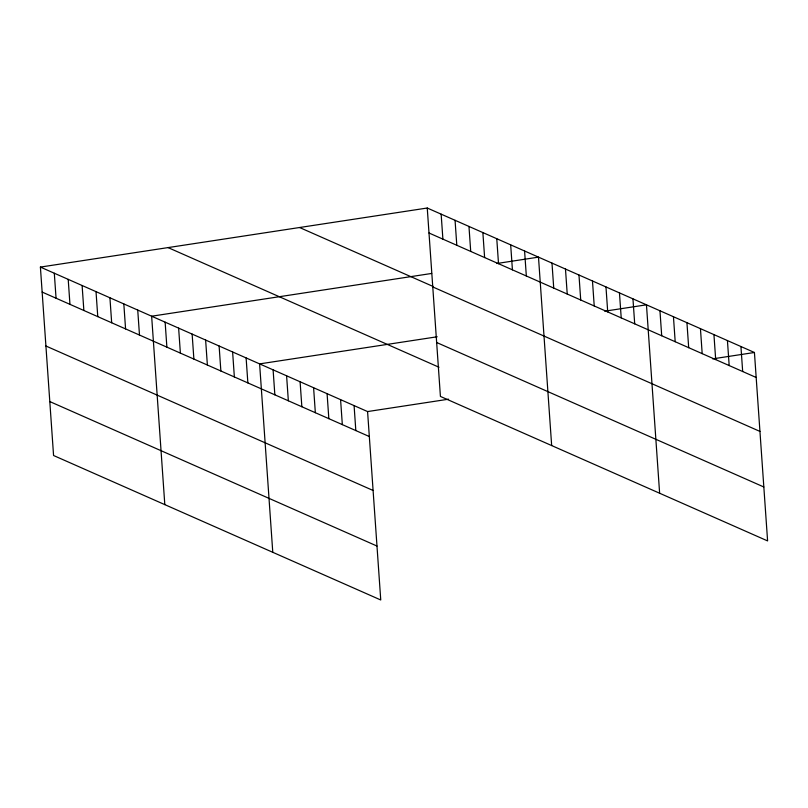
<?xml version="1.0" encoding="UTF-8"?>
<svg xmlns="http://www.w3.org/2000/svg" width="808" height="808" viewBox="0 0 808 808"><rect width="100%" height="100%" fill="white"/><g stroke="black" fill="none" stroke-linecap="round" stroke-linejoin="round"><path stroke-width="1.21" d="M40.4 267.084L367.579 411.565L380.75 599.98L53.57 455.51L40.4 267.084L427.25 208.02L754.43 352.49L767.6 540.916L440.421 396.435L427.25 208.02M431.694 273.447L151.641 316.211L164.812 504.626M496.748 263.509L538.492 257.136L551.662 445.561M437.199 336.774L259.61 363.893L272.781 552.308M604.717 311.191L646.461 304.818L659.631 493.234M367.579 411.565L448.591 399.192M712.686 358.863L754.43 352.49M428.998 232.997L756.167 377.477M299.586 227.513L433.32 286.567M432.765 286.931L759.944 431.411M436.653 342.501L763.833 486.982M168.064 247.591L439.007 367.236M42.147 292.072L369.327 436.542M45.915 346.006L373.094 490.476M49.803 401.566L376.983 546.046M740.926 346.531L742.673 371.518M727.432 340.572L729.18 365.559M713.939 334.613L715.686 359.59M700.445 328.654L702.182 353.631M686.941 322.695L688.689 347.672M673.448 316.736L675.195 341.713M659.954 310.777L661.702 335.754M632.957 298.859L634.704 323.836M619.463 292.9L621.211 317.877M605.97 286.941L607.717 311.918M592.476 280.982L594.223 305.959M578.972 275.023L580.72 300M565.479 269.054L567.226 294.041M551.985 263.095L553.732 288.082M524.584 250.995L526.331 275.983M510.676 244.854L512.423 269.842M496.769 238.714L498.516 263.701M482.871 232.573L484.618 257.56M468.963 226.442L470.711 251.419M455.055 220.301L456.803 245.279M441.148 214.16L442.895 239.138M354.086 405.606L355.823 430.583M340.582 399.647L342.329 424.624M327.089 393.688L328.836 418.665M313.595 387.729L315.342 412.706M300.101 381.77L301.849 406.747M286.598 375.811L288.345 400.788M273.104 369.852L274.851 394.829M246.117 357.924L247.864 382.911M232.613 351.965L234.36 376.952M219.119 346.006L220.867 370.993M205.626 340.047L207.373 365.024M192.132 334.088L193.88 359.065M178.629 328.129L180.376 353.106M165.135 322.17L166.882 347.147M137.734 310.07L139.481 335.047M123.826 303.929L125.573 328.906M109.928 297.788L111.676 322.766M96.021 291.648L97.768 316.625M82.113 285.507L83.86 310.484M68.205 279.366L69.953 304.343M54.308 273.225L56.055 298.213"/></g></svg>
